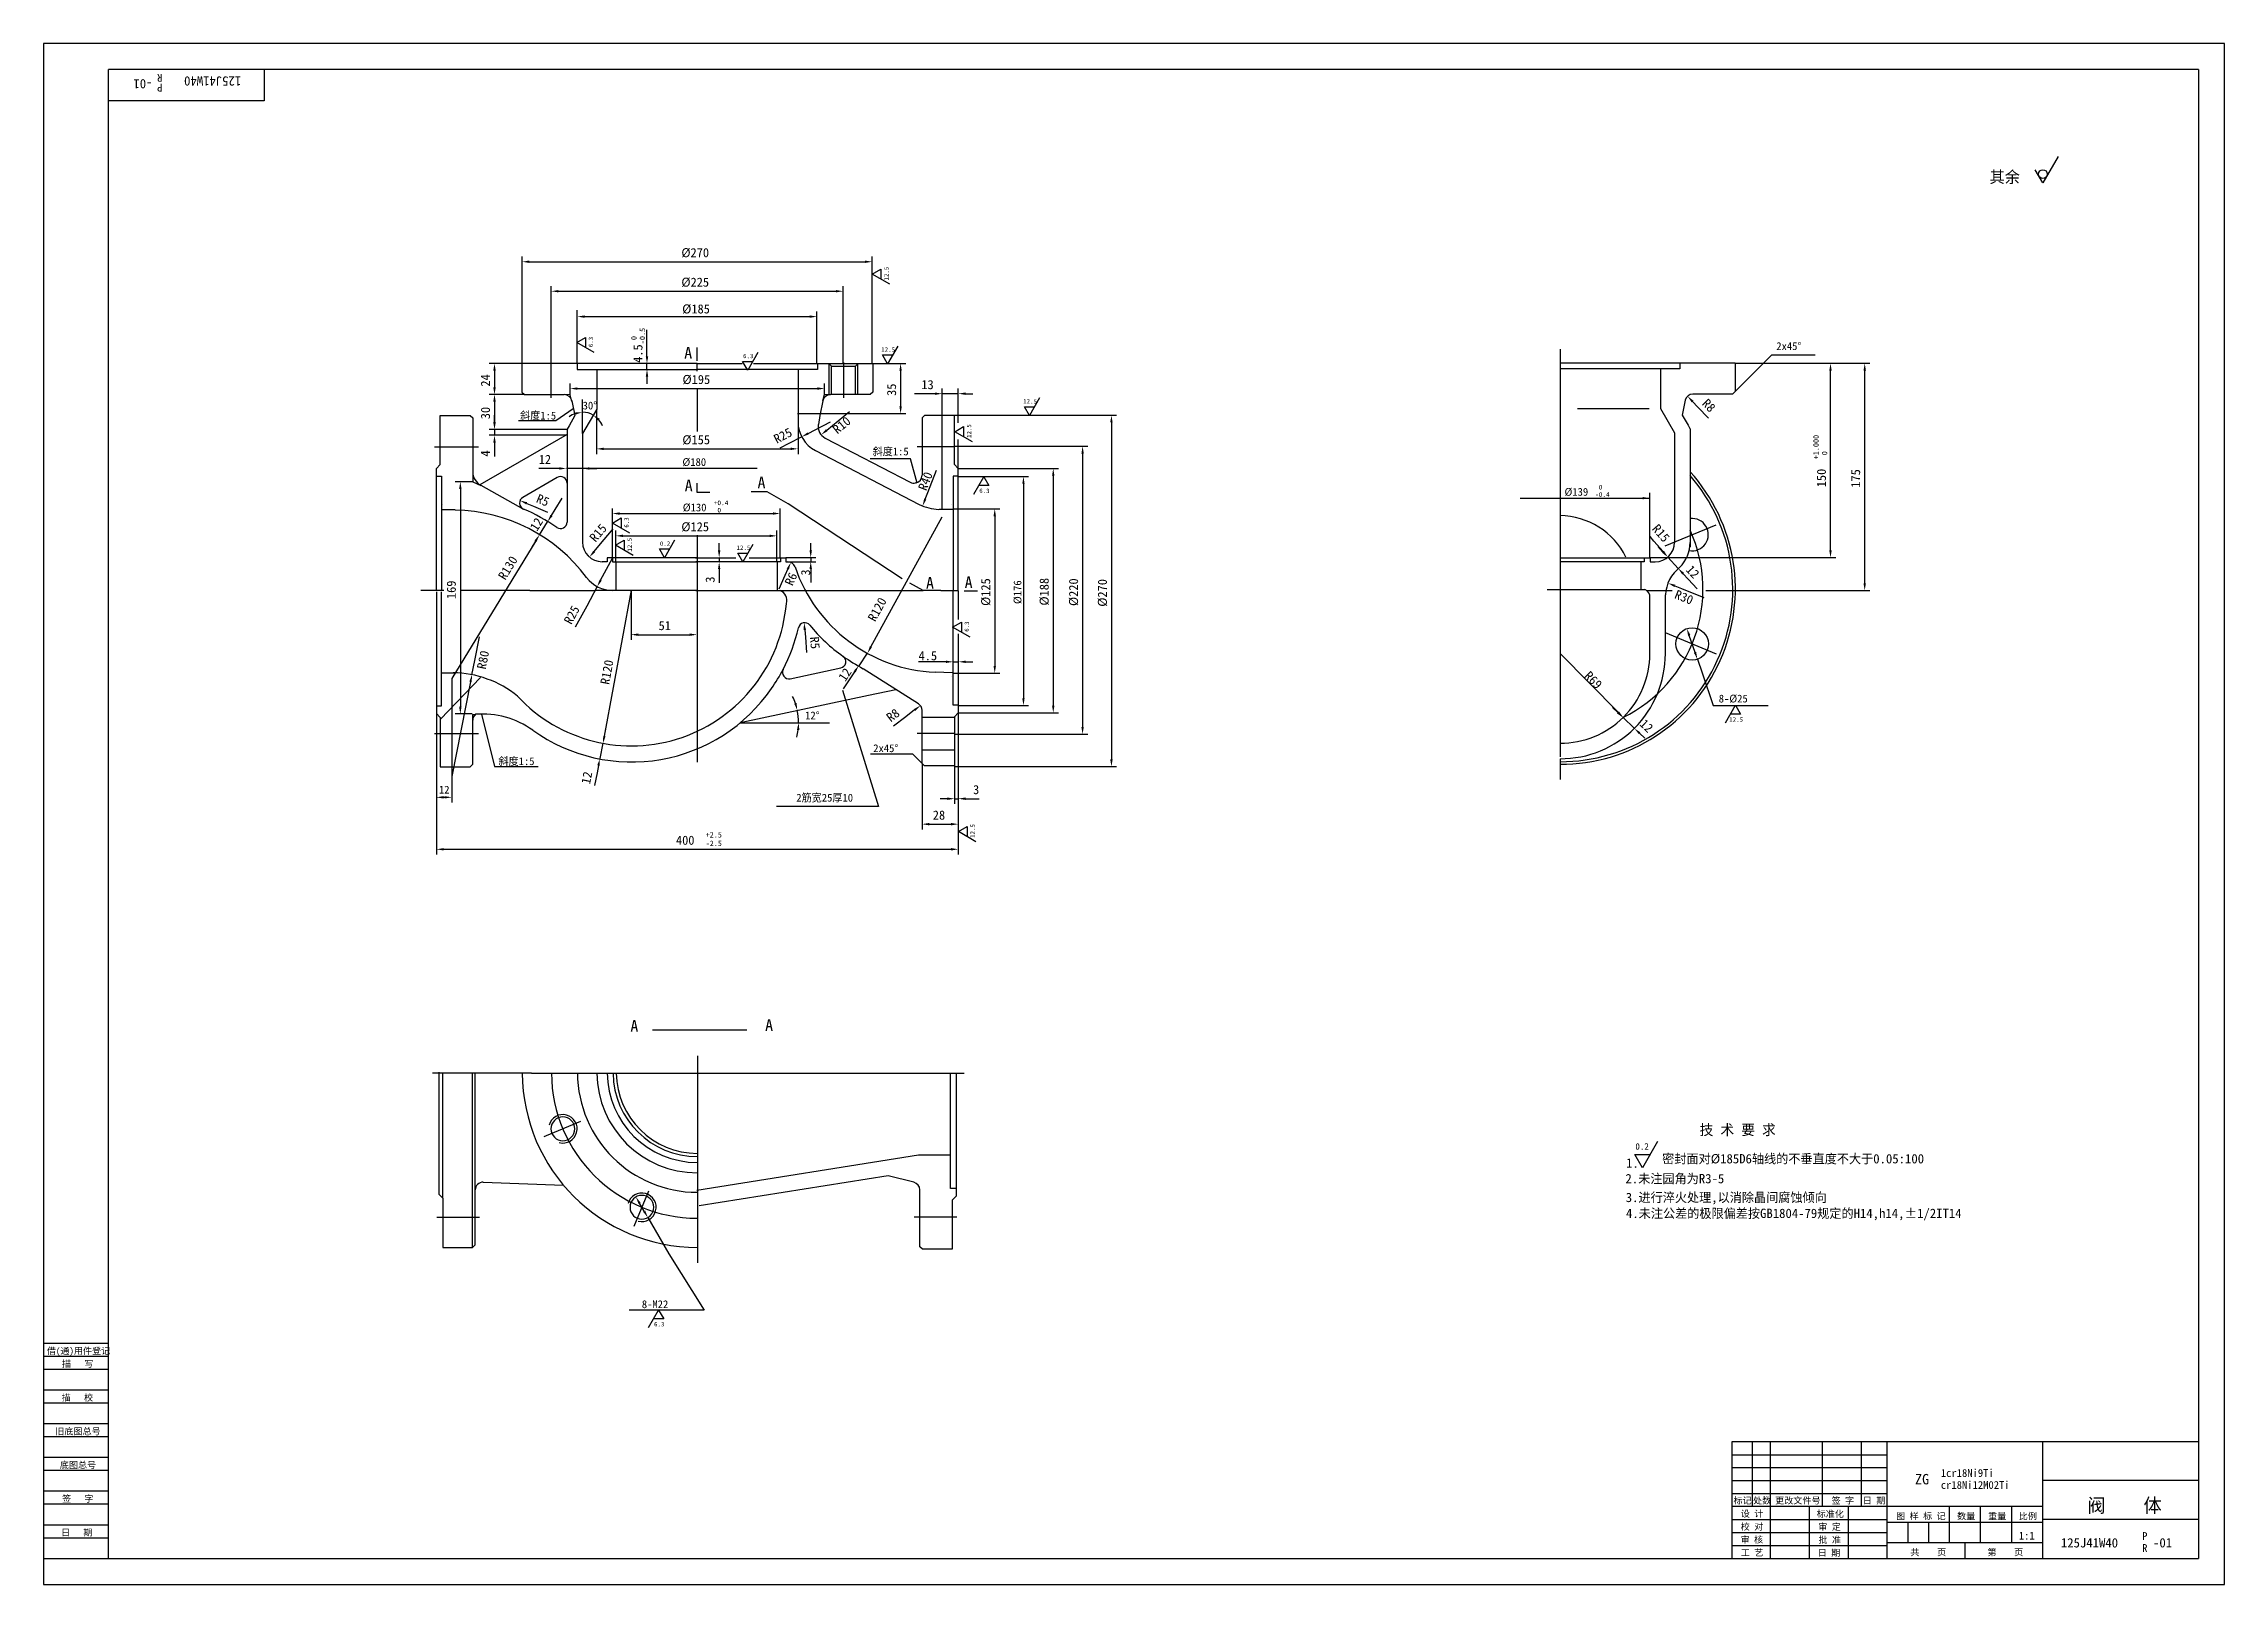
# Model space of a CAD drawing. Header units: metres. Extents: x 0 to 841, y 0 to 594.
import ezdxf

# ---------------------------------------------------------------- set-up
doc = ezdxf.new("R2010")
doc.units = ezdxf.units.M
for name, color, linetype in [('C', 6, 'Continuous'), ('D', 1, 'Continuous'), ('FL', 5, 'Continuous'), ('HA', 5, 'Continuous'), ('T', 7, 'Continuous'), ('TL', 4, 'Continuous')]:
    doc.layers.add(name, color=color, linetype=linetype)

# ---------------------------------------------------------------- blocks, each defined once
blk = doc.blocks.new('TUKUN1')
at = {"layer": 'FL'}
for p, q in [((841, 594), (0, 594)), ((0, 594), (0, 0)), ((841, 0), (841, 594)), ((0, 83), (25, 83)), ((0, 75), (25, 75)), ((0, 70), (25, 70)), ((0, 62), (25, 62)), ((0, 57), (25, 57)), ((659, 30), (659, 55)), ((666, 10), (666, 55)), ((686, 30), (686, 55)), ((701, 30), (701, 55)), ((0, 49), (25, 49)), ((0, 44), (25, 44)), ((651, 50), (711, 50)), ((651, 45), (711, 45)), ((0, 36), (25, 36)), ((651, 40), (711, 40)), ((651, 35), (711, 35)), ((0, 31), (25, 31)), ((696, 10), (696, 30)), ((0, 23), (25, 23)), ((0, 18), (25, 18)), ((651, 25), (711, 25)), ((651, 20), (711, 20)), ((651, 15), (711, 15)), ((0, 0), (841, 0))]:
    blk.add_line(p, q, dxfattribs=at)
at = {"layer": 'TL'}
for p, q in [((831, 584), (25, 584)), ((25, 10), (25, 584)), ((85, 584), (85, 572)), ((831, 584), (831, 10)), ((85, 572), (25, 572)), ((0, 93), (25, 93)), ((0, 88), (25, 88)), ((831, 55), (651, 55)), ((651, 55), (651, 10)), ((711, 10), (711, 55)), ((771, 10), (771, 55)), ((831, 40), (771, 40)), ((771, 30), (651, 30)), ((681, 10), (681, 30)), ((735, 16), (735, 30)), ((747, 16), (747, 30)), ((759, 16), (759, 30)), ((711, 24), (771, 24)), ((719, 16), (719, 24)), ((727, 16), (727, 24)), ((831, 25), (771, 25)), ((0, 10), (831, 10)), ((771, 16), (711, 16)), ((741, 10), (741, 16))]:
    blk.add_line(p, q, dxfattribs=at)
at = {"layer": 'T'}
for s, p in [('借(通)用件登记', (1.26, 88.76)), ('描   写', (7.09, 83.76)), ('描   校', (6.98, 70.76)), ('旧底图总号', (4.52, 57.76)), ('底图总号', (6.25, 44.76)), ('签   字', (7.1, 31.76)), ('标记', (651.71, 31.07)), ('处数', (659.22, 31.07)), ('更改文件号', (667.75, 31.07)), ('签 字', (689.53, 31.07)), ('日 期', (701.57, 31.07)), ('设 计', (654.5, 25.99)), ('标准化', (683.77, 25.93)), ('图 样 标 记', (714.4, 25.04)), ('数量', (737.92, 25.04)), ('重量', (749.88, 25.04)), ('比例', (761.7, 25.04)), ('日   期', (6.72, 18.76)), ('校 对', (654.48, 20.99)), ('审 核', (654.41, 15.99)), ('批 准', (684.46, 15.93)), ('审 定', (684.39, 20.93)), ('工 艺', (654.52, 10.99)), ('日 期', (684.18, 10.93)), ('共    页', (719.91, 11.13)), ('第    页', (749.62, 11.13))]:
    blk.add_text(s, height=2.5, dxfattribs=at).set_placement(p)

msp = doc.modelspace()

# ---------------------------------------------------------------- linework, layer by layer
at = {"layer": 'C'}
for p, q in [((195.62, 471.1), (195.62, 457.38)), ((308.47, 471.1), (308.47, 457.38)), ((584.81, 476.16), (584.81, 324.3)), ((251.98, 467.74), (251.98, 470.75)), ((251.98, 461.02), (251.98, 444.48)), ((150.74, 438.58), (167.69, 438.58)), ((351.22, 438.58), (336.84, 438.58)), ((287.14, 416.58), (279.05, 421.19)), ((331.09, 387.65), (287.14, 416.58)), ((251.98, 404.49), (251.98, 317.02)), ((625.29, 400.36), (644.96, 408.51)), ((154.28, 383.19), (145.48, 383.19)), ((187.48, 383.19), (160.71, 383.19)), ((187.48, 383.19), (212.81, 383.19)), ((219.42, 383.19), (212.81, 383.19)), ((280.49, 383.19), (339.18, 383.19)), ((346, 383.19), (352.82, 383.19)), ((579.8, 383.53), (584.92, 383.53)), ((618.12, 383.22), (628, 383.22)), ((641.05, 383.17), (652.21, 383.17)), ((625.29, 366.91), (644.96, 358.76)), ((150.74, 327.99), (167.69, 327.99)), ((351.22, 327.99), (336.84, 327.99)), ((584.81, 324.3), (584.81, 319.03)), ((584.81, 318.29), (584.81, 310.25)), ((252.13, 203.73), (252.13, 150.58)), ((188.13, 197.08), (149.94, 197.08)), ((188.13, 197.08), (322.63, 197.08)), ((322.63, 197.08), (354.98, 197.08)), ((207, 178.43), (193.79, 172.96)), ((193.79, 172.96), (192.87, 172.58)), ((233.28, 151.56), (227.64, 137.95)), ((252.13, 150.58), (252.13, 145.57)), ((252.13, 145.57), (252.13, 123.93)), ((151.69, 141.63), (168.14, 141.63)), ((352.18, 141.63), (335.73, 141.63))]:
    msp.add_line(p, q, dxfattribs=at)
for centre, radius, start, end in [((584.92, 383.65), 55, 296.04, 24.51), ((252.11, 197.41), 56.25, 180.34, 270.02)]:
    msp.add_arc(centre, radius, start, end, dxfattribs=at)
at = {"layer": 'D'}
for p, q in [((776.87, 550.47), (771.02, 540.33)), ((771.02, 540.33), (768.09, 545.4)), ((184.51, 470.73), (184.51, 511.91)), ((187.31, 509.91), (316.75, 509.91)), ((319.55, 470.73), (319.55, 511.91)), ((319.55, 505.12), (322.93, 507.08)), ((326.31, 501.22), (319.55, 505.12)), ((322.93, 507.08), (322.93, 503.17)), ((195.75, 470.73), (195.75, 500.54)), ((198.55, 498.54), (305.52, 498.54)), ((308.32, 470.73), (308.32, 500.54)), ((205.8, 486.1), (205.8, 491.24)), ((208.6, 488.75), (295.44, 488.75)), ((298.24, 489.44), (298.24, 490.73)), ((298.24, 486.1), (298.24, 489.44)), ((205.58, 478.76), (208.96, 480.71)), ((205.8, 470.68), (205.8, 486.1)), ((208.96, 480.71), (208.96, 476.81)), ((232.69, 476.28), (232.69, 483.7)), ((298.24, 470.68), (298.24, 486.1)), ((212.34, 474.86), (205.58, 478.76)), ((232.69, 473.48), (232.69, 476.28)), ((271.52, 468.12), (269.57, 471.5)), ((269.57, 471.5), (273.47, 471.5)), ((275.43, 474.88), (271.52, 468.12)), ((325.46, 470.61), (323.51, 473.99)), ((323.51, 473.99), (327.41, 473.99)), ((329.37, 477.37), (325.46, 470.61)), ((659.41, 466.97), (666.48, 474.04)), ((666.48, 474.04), (683.16, 474.04)), ((184.59, 470.68), (171.88, 470.68)), ((173.88, 467.88), (173.88, 461.49)), ((203.06, 458.63), (203.06, 463.02)), ((232.69, 468.45), (232.69, 470.68)), ((232.69, 465.65), (232.69, 462.85)), ((301.19, 458.7), (301.19, 463.02)), ((302.97, 458.62), (302.97, 470.68)), ((313.96, 458.62), (313.96, 470.68)), ((319.77, 470.72), (332.49, 470.72)), ((330.49, 467.92), (330.49, 454.14)), ((652.21, 470.75), (691.1, 470.75)), ((652.34, 459.9), (659.41, 466.97)), ((689.1, 398.63), (689.1, 467.95)), ((691.1, 470.75), (704.29, 470.75)), ((702.29, 385.97), (702.29, 467.95)), ((173.88, 458.77), (171.88, 458.77)), ((185.48, 458.69), (171.88, 458.69)), ((173.88, 455.97), (173.88, 448.09)), ((203.06, 458.63), (200.77, 458.69)), ((203.75, 456.07), (203.06, 458.63)), ((205.86, 461.02), (298.39, 461.02)), ((207.85, 443.68), (207.85, 456.83)), ((300.52, 456.3), (301.19, 458.7)), ((301.19, 458.7), (303.46, 458.69)), ((340.93, 459.04), (335.84, 459.04)), ((343.73, 459.04), (340.93, 459.04)), ((346.53, 414.43), (346.53, 461.04)), ((352.74, 459.04), (346.53, 459.04)), ((352.74, 447.78), (352.74, 461.04)), ((355.54, 459.04), (358.34, 459.04)), ((384.09, 457.41), (380.19, 450.65)), ((635.91, 456.04), (637.97, 453.88)), ((173.88, 448.01), (173.88, 450.81)), ((197.54, 448.53), (183.18, 448.53)), ((204.28, 453.24), (197.54, 448.53)), ((213.22, 452.75), (213.22, 435.78)), ((290.78, 451.34), (332.49, 451.34)), ((290.93, 451.32), (290.93, 435.78)), ((294.83, 443.71), (303.43, 448.2)), ((302.01, 444.96), (304.17, 446.75)), ((304.17, 446.75), (310.79, 452.22)), ((351.39, 450.74), (413.8, 450.74)), ((351.42, 444.39), (354.8, 446.35)), ((354.8, 446.35), (354.8, 442.44)), ((380.19, 450.65), (378.24, 454.03)), ((378.24, 454.03), (382.14, 454.03)), ((411.8, 447.94), (411.8, 318.05)), ((637.97, 453.88), (642.06, 449.59)), ((201.85, 445.29), (171.88, 445.29)), ((173.88, 445.21), (171.88, 445.21)), ((201.77, 443), (171.88, 443)), ((173.88, 445.21), (173.88, 443)), ((173.88, 440.2), (173.88, 437.4)), ((173.88, 437.4), (173.88, 434.81)), ((216.02, 437.78), (288.13, 437.78)), ((287.38, 439.83), (283.86, 437.99)), ((292.35, 442.42), (287.38, 439.83)), ((351.39, 438.76), (402.67, 438.76)), ((358.18, 440.49), (351.42, 444.39)), ((352.74, 430.19), (352.74, 441.44)), ((165.48, 428.97), (165.48, 425.11)), ((196.03, 430.22), (190.94, 430.22)), ((198.83, 430.22), (196.03, 430.22)), ((207.7, 430.22), (201.63, 430.22)), ((275.13, 430.22), (207.7, 430.22)), ((210.5, 430.22), (213.3, 430.22)), ((334.27, 433.97), (318.7, 433.97)), ((336.92, 424.53), (334.27, 433.97)), ((340.99, 420.98), (344.33, 429.62)), ((352.74, 430.19), (391.35, 430.19)), ((400.67, 435.96), (400.67, 330.56)), ((165.48, 425.11), (158.71, 425.11)), ((160.71, 422.31), (160.71, 338.37)), ((165.48, 425.11), (168.66, 423.64)), ((339.98, 418.37), (340.99, 420.98)), ((352.88, 427.1), (379.87, 427.1)), ((358.7, 420.29), (362.6, 427.05)), ((364.55, 423.67), (360.65, 423.67)), ((362.6, 427.05), (364.55, 423.67)), ((377.87, 424.3), (377.87, 341.63)), ((389.35, 427.39), (389.35, 338.81)), ((619.49, 395.83), (619.49, 420.76)), ((186.32, 416.76), (188.91, 415.69)), ((188.91, 415.69), (194.38, 413.42)), ((195.81, 412.04), (197.29, 414.42)), ((197.29, 414.42), (199.97, 418.75)), ((219.35, 395.66), (219.35, 414.83)), ((222.15, 412.83), (281.25, 412.83)), ((284.05, 395.66), (284.05, 414.83)), ((350.81, 414.61), (368.8, 414.61)), ((569.38, 418.76), (619.49, 418.76)), ((191.22, 404.62), (194.34, 409.66)), ((214.12, 400.33), (219.67, 406.89)), ((219.33, 409.17), (222.71, 411.12)), ((226.09, 405.27), (219.33, 409.17)), ((220.62, 394.14), (220.62, 406.24)), ((222.71, 411.12), (222.71, 407.22)), ((223.42, 404.24), (279.95, 404.24)), ((282.75, 394.14), (282.75, 406.24)), ((319.05, 361.42), (346.58, 411.56)), ((366.8, 411.81), (366.8, 354.12)), ((621.03, 402.21), (619.56, 403.92)), ((189.77, 402.3), (157.42, 349.18)), ((189.74, 402.24), (188.27, 399.86)), ((212.32, 398.19), (214.12, 400.33)), ((214.82, 387.15), (219.42, 395.69)), ((220.54, 400.58), (223.92, 402.53)), ((227.3, 396.67), (220.54, 400.58)), ((223.92, 402.53), (223.92, 398.63)), ((239.43, 395.79), (237.48, 399.17)), ((237.48, 399.17), (241.38, 399.17)), ((243.33, 402.55), (239.43, 395.79)), ((260.52, 398.59), (260.52, 401.39)), ((260.52, 395.79), (260.52, 394.2)), ((269.66, 394.2), (267.71, 397.58)), ((267.71, 397.58), (271.61, 397.58)), ((273.56, 400.96), (269.66, 394.2)), ((286.23, 395.83), (297.84, 395.83)), ((295.84, 398.63), (295.84, 401.43)), ((295.84, 395.83), (295.84, 394.28)), ((619.49, 395.83), (691.1, 395.83)), ((624.53, 398.15), (621.03, 402.21)), ((624.49, 398.05), (622.59, 400.1)), ((626.39, 395.99), (630.37, 391.69)), ((260.52, 391.4), (260.52, 388.6)), ((260.52, 388.6), (260.52, 386.17)), ((285.87, 388.91), (283.52, 383.65)), ((287.01, 391.46), (285.87, 388.91)), ((286.93, 394.28), (297.84, 394.28)), ((295.84, 391.48), (295.84, 388.68)), ((295.84, 388.68), (295.84, 386.26)), ((632.27, 389.64), (634.17, 387.58)), ((634.17, 387.58), (637.63, 383.85)), ((213.49, 384.68), (209.43, 377.13)), ((216.26, 327.03), (226.66, 383.27)), ((226.53, 383.05), (226.53, 364.13)), ((629.06, 384.96), (631.66, 383.92)), ((631.66, 383.92), (640.26, 380.5)), ((652.21, 383.17), (704.29, 383.17)), ((209.43, 377.13), (205.04, 368.98)), ((350.56, 369.03), (353.94, 370.99)), ((353.94, 370.99), (353.94, 367.08)), ((166.28, 356.19), (168.08, 365.27)), ((229.33, 366.13), (249.16, 366.13)), ((293.52, 367.96), (293.76, 365.17)), ((293.76, 365.17), (294.25, 359.27)), ((357.32, 365.13), (350.56, 369.03)), ((636.86, 359.32), (634.62, 365.84)), ((165.19, 350.7), (166.28, 356.19)), ((317.65, 359.03), (314.34, 354.15)), ((345.21, 355.67), (337.45, 355.67)), ((348.01, 355.67), (345.21, 355.67)), ((350.81, 355.67), (352.8, 355.67)), ((355.6, 355.67), (358.4, 355.67)), ((607.2, 336.23), (584.92, 358.79)), ((637.77, 356.67), (639.59, 351.37)), ((164.64, 347.95), (157.39, 311.47)), ((157.42, 349.18), (157.42, 301.43)), ((311.19, 349.52), (308.33, 345.31)), ((312.76, 351.83), (311.19, 349.52)), ((350.81, 351.32), (368.8, 351.32)), ((639.59, 351.37), (643.9, 338.84)), ((308.04, 344.76), (321.96, 299.89)), ((335.91, 337.1), (332.46, 334.48)), ((352.88, 338.83), (379.87, 338.83)), ((607.05, 336.12), (605.02, 338.04)), ((643.9, 338.84), (665, 338.84)), ((648.58, 332.14), (652.48, 338.9)), ((652.48, 338.9), (654.44, 335.52)), ((151.48, 335.7), (151.48, 301.43)), ((165.32, 335.57), (158.71, 335.57)), ((165.48, 333.12), (165.48, 335.41)), ((165.48, 335.41), (166.67, 335.41)), ((168.91, 335.51), (173.91, 315.28)), ((216.26, 327.04), (216.82, 329.78)), ((268.5, 332.21), (303.01, 332.21)), ((332.46, 334.48), (327.73, 330.91)), ((352.74, 336.36), (352.74, 300.9)), ((352.74, 336.01), (391.35, 336.01)), ((609.08, 334.19), (613.44, 330.06)), ((615.48, 328.13), (617.51, 326.21)), ((654.44, 335.52), (650.53, 335.52)), ((215.71, 324.29), (214.52, 318.42)), ((335.21, 320.05), (318.86, 320.05)), ((338.75, 316.51), (335.21, 320.05)), ((351.39, 327.76), (402.67, 327.76)), ((173.91, 315.28), (190.67, 315.28)), ((213.41, 312.93), (212.4, 307.94)), ((213.97, 315.67), (213.41, 312.93)), ((338.75, 316.51), (338.75, 291.08)), ((351.33, 315.28), (351.33, 300.9)), ((351.39, 315.25), (413.8, 315.25)), ((154.28, 303.43), (154.62, 303.43)), ((348.53, 302.9), (345.73, 302.9)), ((351.33, 302.9), (352.74, 302.9)), ((355.54, 302.9), (358.34, 302.9)), ((358.34, 302.9), (360.77, 302.9)), ((151.48, 301.43), (151.48, 281.39)), ((321.96, 299.89), (282.58, 299.89)), ((352.74, 300.9), (352.74, 291.08)), ((341.55, 293.08), (349.94, 293.08)), ((352.74, 291.08), (352.74, 281.39)), ((352.77, 290.23), (356.15, 292.18)), ((359.53, 286.33), (352.77, 290.23)), ((356.15, 292.18), (356.15, 288.28)), ((154.28, 283.39), (349.94, 283.39)), ((622.39, 170.79), (616.54, 160.65)), ((616.54, 160.65), (613.61, 165.72)), ((613.61, 165.72), (619.46, 165.72)), ((231.62, 143.84), (229.83, 146.93)), ((233.02, 141.42), (235.83, 136.58)), ((235.83, 136.58), (241.15, 127.42)), ((241.15, 127.42), (254.72, 105.77)), ((254.72, 105.77), (225.76, 105.77)), ((233.29, 99.01), (237.19, 105.77)), ((239.14, 102.39), (235.24, 102.39)), ((237.19, 105.77), (239.14, 102.39))]:
    msp.add_line(p, q, dxfattribs=at)
msp.add_circle((771.02, 543.71), 1.69, dxfattribs=at)
for centre, radius, start, end in [((207.85, 443.68), 8.23, 109.58, 129.15), ((207.85, 443.68), 8.23, 60, 90), ((207.85, 443.68), 8.23, 20.85, 40.42), ((268.31, 332.21), 22.85, 19.02, 26.05), ((268.31, 332.21), 22.85, 0, 12), ((268.31, 332.21), 22.85, 345.95, 352.98)]:
    msp.add_arc(centre, radius, start, end, dxfattribs=at)
for points in [[(187.31, 510.38), (187.31, 509.44), (184.51, 509.91)], [(316.75, 510.38), (316.75, 509.44), (319.55, 509.91)], [(198.55, 499.01), (198.55, 498.08), (195.75, 498.54)], [(305.52, 499.01), (305.52, 498.08), (308.32, 498.54)], [(208.6, 489.22), (208.6, 488.29), (205.8, 488.75)], [(295.44, 489.22), (295.44, 488.29), (298.24, 488.75)], [(232.22, 473.48), (233.16, 473.48), (232.69, 470.68)], [(173.41, 467.88), (174.35, 467.88), (173.88, 470.68)], [(232.22, 465.65), (233.16, 465.65), (232.69, 468.45)], [(330.02, 467.92), (330.95, 467.92), (330.49, 470.72)], [(688.63, 467.95), (689.56, 467.95), (689.1, 470.75)], [(701.83, 467.95), (702.76, 467.95), (702.29, 470.75)], [(173.41, 461.49), (174.35, 461.49), (173.88, 458.69)], [(173.41, 455.97), (174.35, 455.97), (173.88, 458.77)], [(205.86, 461.48), (205.86, 460.55), (203.06, 461.02)], [(298.39, 461.48), (298.39, 460.55), (301.19, 461.02)], [(330.02, 454.14), (330.95, 454.14), (330.49, 451.34)], [(343.73, 459.51), (343.73, 458.58), (346.53, 459.04)], [(355.54, 459.51), (355.54, 458.58), (352.74, 459.04)], [(635.57, 455.72), (636.25, 456.36), (633.98, 458.07)], [(173.41, 448.09), (174.35, 448.09), (173.88, 445.29)], [(173.41, 448.01), (174.35, 448.01), (173.88, 445.21)], [(205.01, 451.9), (205.17, 450.98), (207.85, 451.92)], [(213.82, 448.66), (214.42, 449.38), (211.97, 450.82)], [(411.33, 447.94), (412.27, 447.94), (411.8, 450.74)], [(173.41, 440.2), (174.35, 440.2), (173.88, 443)], [(216.02, 438.24), (216.02, 437.31), (213.22, 437.78)], [(288.13, 438.24), (288.13, 437.31), (290.93, 437.78)], [(295.04, 443.3), (294.61, 444.13), (292.35, 442.42)], [(302.31, 444.6), (301.71, 445.32), (299.85, 443.18)], [(400.21, 435.96), (401.14, 435.96), (400.67, 438.76)], [(198.83, 430.68), (198.83, 429.75), (201.63, 430.22)], [(210.5, 430.68), (210.5, 429.75), (207.7, 430.22)], [(210.5, 429.77), (207.7, 430.22), (210.5, 430.67)], [(388.89, 427.39), (389.82, 427.39), (389.35, 430.19)], [(160.24, 422.31), (161.18, 422.31), (160.71, 425.11)], [(377.4, 424.3), (378.33, 424.3), (377.87, 427.1)], [(186.14, 416.33), (186.5, 417.19), (183.73, 417.84)], [(195.42, 412.29), (196.21, 411.79), (194.34, 409.66)], [(222.15, 413.3), (222.15, 412.37), (219.35, 412.83)], [(281.25, 413.3), (281.25, 412.37), (284.05, 412.83)], [(340.42, 418.2), (339.55, 418.54), (338.97, 415.76)], [(366.33, 411.81), (367.26, 411.81), (366.8, 414.61)], [(616.69, 419.21), (619.49, 418.76), (616.69, 418.31)], [(189.35, 402.49), (190.14, 401.99), (191.22, 404.62)], [(190.17, 402.06), (189.38, 402.55), (191.23, 404.69)], [(223.42, 404.71), (223.42, 403.77), (220.62, 404.24)], [(279.95, 404.71), (279.95, 403.77), (282.75, 404.24)], [(212.67, 397.89), (211.96, 398.49), (210.51, 396.05)], [(260.06, 398.59), (260.99, 398.59), (260.52, 395.79)], [(295.37, 398.63), (296.3, 398.63), (295.84, 395.83)], [(624.83, 398.36), (624.15, 397.73), (626.39, 395.99)], [(624.18, 397.84), (624.89, 398.45), (626.36, 396.03)], [(688.63, 398.63), (689.56, 398.63), (689.1, 395.83)], [(215.23, 386.92), (214.41, 387.37), (213.49, 384.68)], [(260.06, 391.4), (260.99, 391.4), (260.52, 394.2)], [(287.44, 391.27), (286.59, 391.65), (288.16, 394.02)], [(295.37, 391.48), (296.3, 391.48), (295.84, 394.28)], [(632.61, 389.96), (631.93, 389.32), (630.37, 391.69)], [(628.88, 384.53), (629.23, 385.39), (626.46, 386)], [(701.83, 385.97), (702.76, 385.97), (702.29, 383.17)], [(293.06, 367.93), (293.99, 368), (293.29, 370.75)], [(229.33, 366.6), (229.33, 365.67), (226.53, 366.13)], [(249.16, 366.6), (249.16, 365.67), (251.96, 366.13)], [(319.45, 361.2), (318.64, 361.65), (317.7, 358.97)], [(634.18, 365.69), (635.06, 365.99), (633.71, 368.49)], [(312.38, 352.1), (313.15, 351.57), (314.34, 354.15)], [(348.01, 356.14), (348.01, 355.21), (350.81, 355.67)], [(355.6, 356.14), (355.6, 355.21), (352.8, 355.67)], [(366.33, 354.12), (367.26, 354.12), (366.8, 351.32)], [(636.42, 359.16), (637.3, 359.47), (637.77, 356.67)], [(165.1, 347.86), (164.18, 348.04), (165.19, 350.7)], [(160.24, 338.37), (161.18, 338.37), (160.71, 335.57)], [(290.36, 339.79), (289.46, 339.54), (290.66, 336.97)], [(336.19, 336.72), (335.62, 337.47), (338.14, 338.79)], [(377.4, 341.63), (378.33, 341.63), (377.87, 338.83)], [(388.89, 338.81), (389.82, 338.81), (389.35, 336.01)], [(607.37, 336.46), (606.73, 335.78), (609.08, 334.19)], [(606.86, 335.9), (607.53, 336.56), (609.16, 334.24)], [(290.52, 329.45), (291.45, 329.39), (291.16, 332.21)], [(400.21, 330.56), (401.14, 330.56), (400.67, 327.76)], [(615.8, 328.47), (615.15, 327.79), (613.44, 330.06)], [(215.81, 327.13), (216.72, 326.94), (215.71, 324.29)], [(216.71, 326.94), (215.8, 327.11), (215.75, 324.28)], [(213.51, 315.77), (214.42, 315.58), (214.52, 318.42)], [(411.33, 318.05), (412.27, 318.05), (411.8, 315.25)], [(154.28, 303.89), (154.28, 302.96), (151.48, 303.43)], [(154.62, 303.89), (154.62, 302.96), (157.42, 303.43)], [(348.53, 303.37), (348.53, 302.43), (351.33, 302.9)], [(355.54, 303.37), (355.54, 302.43), (352.74, 302.9)], [(341.55, 293.54), (341.55, 292.61), (338.75, 293.08)], [(349.94, 293.54), (349.94, 292.61), (352.74, 293.08)], [(154.28, 283.86), (154.28, 282.93), (151.48, 283.39)], [(349.94, 283.86), (349.94, 282.93), (352.74, 283.39)], [(229.42, 146.69), (230.23, 147.16), (228.42, 149.35)], [(231.21, 143.61), (232.02, 144.08), (233.02, 141.42)]]:
    msp.add_solid(points, dxfattribs=at)
at = {"layer": 'FL'}
for centre in [(200.25, 175.63), (230.72, 145.38)]:
    msp.add_arc(centre, 5.5, 255, 165, dxfattribs=at)
at = {"layer": 'HA'}
msp.add_line((168.49, 349.67), (153.06, 333.52), dxfattribs=at)
at = {"layer": 'TL'}
for p, q in [((252.02, 471.77), (252.02, 476.9)), ((205.73, 470.69), (184.48, 470.69)), ((184.48, 470.69), (184.48, 459.69)), ((251.98, 470.69), (205.73, 470.69)), ((205.79, 470.61), (205.79, 468.36)), ((205.79, 468.36), (213.29, 468.36)), ((213.29, 468.36), (213.29, 453.11)), ((213.29, 468.36), (251.9, 468.36)), ((252.24, 470.69), (269.33, 470.69)), ((290.93, 468.36), (252.32, 468.36)), ((273.82, 470.69), (298.49, 470.69)), ((290.93, 468.36), (290.93, 453.11)), ((298.43, 468.36), (290.93, 468.36)), ((298.43, 470.61), (298.43, 468.36)), ((298.49, 470.69), (302.82, 470.69)), ((302.82, 470.69), (303.82, 469.69)), ((302.82, 470.69), (303.89, 470.69)), ((303.82, 458.62), (303.82, 469.69)), ((303.82, 469.69), (313.01, 469.69)), ((303.89, 470.69), (313.13, 470.69)), ((314.12, 470.69), (313.12, 469.69)), ((313.12, 458.62), (313.12, 469.69)), ((313.13, 470.69), (314.12, 470.69)), ((314.12, 470.69), (319.74, 470.69)), ((319.74, 470.69), (319.74, 459.69)), ((584.84, 470.9), (631.09, 470.9)), ((623.52, 468.58), (584.92, 468.58)), ((623.52, 468.58), (623.52, 453.33)), ((631.02, 468.58), (623.52, 468.58)), ((631.02, 470.83), (631.02, 468.58)), ((631.09, 470.9), (652.34, 470.9)), ((652.34, 470.9), (652.34, 459.9)), ((184.48, 459.69), (185.48, 458.69)), ((185.48, 458.69), (200.77, 458.69)), ((203.7, 456.3), (204.91, 450.58)), ((300.52, 456.3), (299.32, 450.58)), ((303.82, 458.69), (303.46, 458.69)), ((313.13, 458.69), (304, 458.69)), ((318.74, 458.69), (313.13, 458.69)), ((319.74, 459.69), (318.74, 458.69)), ((633.11, 456.52), (631.91, 450.8)), ((651.34, 458.9), (636.05, 458.9)), ((652.34, 459.9), (651.34, 458.9)), ((152.98, 431.69), (152.98, 450.69)), ((152.98, 450.69), (164.48, 450.69)), ((164.48, 450.69), (165.48, 449.69)), ((165.48, 449.69), (165.48, 428.97)), ((202.65, 446.68), (201.9, 445.38)), ((204.91, 450.58), (202.65, 446.68)), ((213.29, 453.11), (207.85, 443.68)), ((290.93, 453.11), (290.93, 448.2)), ((299.32, 450.58), (298.77, 447.16)), ((339.75, 450.69), (338.75, 449.69)), ((338.75, 449.69), (338.75, 427.58)), ((351.25, 450.69), (339.75, 450.69)), ((351.25, 431.69), (351.25, 450.69)), ((619.19, 453.26), (591.52, 453.26)), ((623.52, 453.33), (628.97, 443.9)), ((631.91, 450.8), (634.16, 446.9)), ((634.16, 446.9), (634.91, 445.6)), ((201.85, 443.32), (168.23, 423.91)), ((201.9, 445.38), (201.85, 445.29)), ((201.85, 445.29), (201.85, 424.56)), ((207.85, 443.68), (207.85, 401.78)), ((301.4, 441.93), (334.18, 424.87)), ((628.97, 443.9), (628.97, 401.71)), ((634.91, 445.6), (634.97, 445.5)), ((634.97, 445.5), (634.97, 424.77)), ((151.48, 430.19), (152.98, 431.69)), ((151.48, 427.19), (151.48, 430.19)), ((297.66, 437.11), (337.59, 416.33)), ((352.74, 430.19), (351.25, 431.69)), ((352.74, 427.19), (352.74, 430.19)), ((151.48, 414.44), (151.48, 427.19)), ((151.48, 427.19), (153.48, 427.19)), ((153.48, 427.19), (153.48, 414.44)), ((168.57, 423.72), (185.07, 414.57)), ((198.1, 426.72), (184.79, 419.04)), ((201.85, 424.56), (201.85, 409.55)), ((252.05, 421.01), (252.05, 424.56)), ((256.88, 421.01), (252.05, 421.01)), ((279.05, 421.19), (272.92, 421.19)), ((336.44, 424.66), (336.25, 424.61)), ((350.74, 427.19), (350.74, 414.44)), ((352.74, 427.19), (350.74, 427.19)), ((352.74, 414.44), (352.74, 427.19)), ((634.97, 424.77), (634.97, 399.93)), ((151.48, 383.19), (151.48, 414.44)), ((153.48, 414.44), (158.72, 414.44)), ((153.48, 414.44), (153.48, 383.19)), ((346.19, 414.44), (345.4, 414.44)), ((350.74, 414.44), (346.19, 414.44)), ((350.74, 414.44), (350.74, 383.19)), ((352.74, 383.19), (352.74, 414.44)), ((219.6, 395.78), (217.35, 395.78)), ((217.35, 395.78), (217.35, 394.28)), ((219.41, 395.76), (219.41, 394.26)), ((252.1, 395.78), (219.6, 395.78)), ((251.45, 395.78), (267.01, 395.78)), ((272.09, 395.78), (283.95, 395.78)), ((283.95, 395.78), (286.2, 395.78)), ((284.14, 395.76), (284.14, 394.26)), ((286.2, 395.78), (286.2, 394.28)), ((584.84, 395.71), (617.34, 395.71)), ((617.24, 395.71), (617.24, 394.21)), ((617.34, 395.71), (619.59, 395.71)), ((619.59, 395.71), (619.59, 394.21)), ((217.35, 394.28), (215.35, 394.28)), ((219.41, 394.26), (220.66, 394.26)), ((220.66, 394.26), (220.66, 383.28)), ((220.66, 394.26), (252, 394.26)), ((282.89, 394.26), (251.55, 394.26)), ((282.89, 394.26), (282.89, 383.28)), ((284.14, 394.26), (282.89, 394.26)), ((286.2, 394.28), (286.93, 394.28)), ((615.99, 394.21), (584.84, 394.21)), ((617.24, 394.21), (615.99, 394.21)), ((615.99, 394.21), (615.99, 383.36)), ((619.59, 394.21), (621.47, 394.21)), ((151.48, 382.7), (151.48, 351.45)), ((153.48, 351.45), (153.48, 382.7)), ((251.98, 383.19), (219.42, 383.19)), ((251.57, 383.19), (284.13, 383.19)), ((339.18, 383.19), (334.08, 385.97)), ((346, 383.19), (339.18, 383.19)), ((350.74, 351.76), (350.74, 383.01)), ((352.74, 383.01), (352.74, 371.99)), ((354.98, 383.03), (360.09, 383.03)), ((584.92, 383.53), (617.53, 383.53)), ((619.42, 358.79), (619.42, 380.41)), ((625.42, 358.79), (625.42, 381.45)), ((352.74, 366.5), (352.74, 351.76)), ((287.93, 349.16), (307.39, 353.3)), ((151.48, 351.45), (151.48, 338.7)), ((153.48, 351.45), (158.51, 351.45)), ((153.48, 338.7), (153.48, 351.45)), ((337.36, 339.51), (316.08, 353.03)), ((318.15, 342.81), (328.65, 345.04)), ((350.52, 351.46), (343.84, 351.62)), ((350.74, 339.01), (350.74, 351.76)), ((352.74, 351.76), (352.74, 339.01)), ((151.48, 338.7), (153.48, 338.7)), ((151.48, 338.7), (151.48, 335.7)), ((269.24, 332.41), (318.15, 342.81)), ((338.75, 334.29), (338.75, 336.97)), ((352.74, 339.01), (350.74, 339.01)), ((352.74, 339.01), (352.74, 336.01)), ((151.48, 335.7), (152.98, 334.2)), ((152.98, 334.2), (152.98, 315.2)), ((165.48, 316.2), (165.48, 333.12)), ((338.74, 334.29), (351.32, 334.29)), ((338.75, 321.75), (338.75, 334.29)), ((352.74, 336.01), (351.25, 334.51)), ((351.25, 334.51), (351.25, 321.75)), ((338.74, 321.75), (351.32, 321.75)), ((338.75, 316.51), (338.75, 321.75)), ((351.25, 321.75), (351.25, 315.51)), ((152.98, 315.2), (164.48, 315.2)), ((164.48, 315.2), (165.48, 316.2)), ((339.75, 315.51), (338.75, 316.51)), ((351.25, 315.51), (339.75, 315.51)), ((234.84, 213.8), (271.23, 213.8)), ((152.45, 197.41), (152.45, 150.41)), ((153.95, 148.91), (153.95, 197.07)), ((165.45, 129.91), (165.45, 197.07)), ((166.45, 152.05), (166.45, 197.07)), ((349.78, 165.42), (349.78, 196.82)), ((351.9, 196.68), (351.9, 152.67)), ((337.33, 165.42), (251.93, 151.88)), ((349.78, 165.42), (337.33, 165.42)), ((349.78, 152.67), (349.78, 165.42)), ((166.45, 130.91), (166.45, 152.05)), ((169.56, 155.05), (200.46, 153.95)), ((325.67, 157.5), (252.87, 145.95)), ((335.63, 155), (325.67, 157.5)), ((337.9, 130.18), (337.9, 152.09)), ((351.78, 152.67), (349.78, 152.67)), ((351.9, 152.67), (351.9, 149.68)), ((152.45, 150.41), (153.95, 148.91)), ((153.95, 148.91), (153.95, 129.91)), ((351.9, 149.68), (350.4, 148.18)), ((350.4, 148.18), (350.4, 129.18)), ((153.95, 129.91), (165.45, 129.91)), ((165.45, 129.91), (166.45, 130.91)), ((338.9, 129.18), (337.9, 130.18)), ((350.4, 129.18), (338.9, 129.18))]:
    msp.add_line(p, q, dxfattribs=at)
for points in [[(630.95, 392.1, 0.21), (625.42, 381.45, 0.21)], [(286.44, 378.14, 0.41), (284.03, 383.17, 0.41)], [(619.42, 380.41, 0.34), (617.53, 383.53, 0.34)], [(308.32, 357.78, 0.03), (316.08, 353.03, 0.03)], [(188.64, 329.33, 0.42), (280.72, 345.41, 0.42)], [(280.72, 345.41, 0.03), (285.19, 352.76, 0.03)], [(204.83, 175.63, 1), (195.66, 175.63, 1), (204.83, 175.63, 1)], [(235.3, 145.38, 1), (226.14, 145.38, 1), (235.3, 145.38, 1)]]:
    msp.add_lwpolyline(points, format="xyb", dxfattribs=at)
msp.add_circle((635.74, 362.58), 6.25, dxfattribs=at)
for centre, radius, start, end in [((200.77, 455.69), 3, 11.87, 90), ((303.46, 455.69), 3, 90, 168.13), ((636.05, 455.9), 3, 90, 168.13), ((303.43, 448.2), 12.5, 180, 242.51), ((303.7, 446.37), 5, 170.88, 242.51), ((171.48, 428.97), 6, 180, 241), ((584.92, 383.65), 67.5, 269.9, 42.15), ((199.35, 424.56), 2.5, 0, 120), ((335.56, 427.53), 3, 242.51, 283.36), ((335.75, 427.58), 3, 283.36, 0), ((584.92, 383.65), 66.5, 269.9, 41.19), ((182.48, 357.19), 65.5, 115.78, 115.83), ((157.42, 349.18), 65, 36.88, 88.85), ((186.04, 416.88), 2.5, 120, 247.08), ((157.42, 349.18), 71, 55.22, 67.08), ((346.19, 434.41), 20, 244.92, 267.2), ((321.74, 357.19), 65.5, 64.17, 64.22), ((199.35, 409.55), 2.5, 235.22, 0), ((584.4, 383.28), 28.77, 26.19, 89.18), ((635.74, 404.69), 6.25, 259.42, 97.09), ((215.35, 401.78), 7.5, 180, 270), ((621.47, 401.71), 7.5, 270, 0), ((621.47, 401.71), 13.5, 314.6, 0), ((219.42, 395.69), 12.5, 216.88, 270), ((286.93, 391.28), 3, 18.78, 90), ((346.58, 411.56), 60, 198.78, 267.38), ((226.66, 383.27), 60, 222.9, 355.09), ((293.5, 368.26), 2.5, 39.2, 167.34), ((226.66, 383.27), 66, 332.47, 347.34), ((346.58, 411.56), 66, 219.2, 234.57), ((306.87, 355.75), 2.5, 282, 54.57), ((584.92, 358.79), 34.5, 269.81, 0), ((584.92, 358.79), 40.5, 269.84, 0), ((157.39, 311.47), 40, 50.66, 89.23), ((287.41, 351.61), 2.5, 152.47, 282), ((321.74, 409.01), 65.5, 295.78, 295.83), ((335.75, 336.97), 3, 0, 57.56), ((168.48, 333.12), 3, 129.02, 180), ((169.05, 301.54), 34, 54.82, 94.16), ((252.11, 197.41), 67.5, 180.28, 270.02), ((252.11, 197.41), 46.25, 180.41, 270.03), ((252.11, 197.41), 38.75, 180.49, 270.03), ((252.11, 197.41), 34.75, 180.54, 270.04), ((252.11, 197.41), 32.5, 180.58, 270.04), ((252.11, 197.41), 31.25, 180.61, 270.04), ((169.45, 152.05), 3, 87.97, 180), ((334.9, 152.09), 3, 0, 75.91)]:
    msp.add_arc(centre, radius, start, end, dxfattribs=at)

# ---------------------------------------------------------------- block references
at = {"layer": 'D'}
msp.add_blockref('TUKUN1', (0, 0), dxfattribs=at)

# ---------------------------------------------------------------- texts
for s, height, rotation, p in [('-01', 3.6, 180, (41.98, 580.27)), ('R', 3, 180, (45.8, 582.28)), ('125J41W40', 3.6, 180, (76.21, 581.34)), ('P', 3, 180, (45.8, 578.51)), ('12.5', 1.7, 90, (325.86, 502.7)), ('6.3', 1.7, 90, (211.89, 476.98)), (' 0', 2.1, 90, (228.66, 478.14)), ('-0.5', 2.1, 90, (231.95, 478.14)), ('4.5', 3.5, 90, (230.94, 470.93)), ('24', 3.5, 90, (172.13, 461.77)), ('35', 3.5, 90, (328.74, 458.19)), ('R8', 3.5, 313.59, (639.3, 455.02)), ('30', 3.5, 90, (172.13, 449.2)), ('R25', 3.5, 27.54, (282.73, 439.71)), ('R10', 3.5, 39.55, (306.1, 443.31)), ('12.5', 1.7, 90, (357.73, 441.97)), ('+1.000', 2.1, 90, (684.55, 433.74)), ('4', 3.5, 90, (172.13, 434.81)), ('150', 3.5, 90, (687.35, 422.96)), (' 0', 2.1, 90, (687.84, 433.74)), ('175', 3.5, 90, (700.54, 422.8)), ('R40', 3.5, 68.86, (340.39, 421.37)), ('R5', 3.5, 337.45, (189.66, 417.27)), ('12', 3.5, 58.24, (190.27, 405.76)), ('R15', 3.5, 49.82, (212.85, 401.53)), ('6.3', 1.7, 90, (225.64, 407.39)), ('R15', 3.5, 310.74, (620.07, 406.84)), ('R130', 3.5, 58.66, (178.03, 386.93)), ('12.5', 1.7, 90, (226.85, 398.15)), ('3', 3.5, 90, (258.77, 386.17)), ('R6', 3.5, 65.87, (288.82, 384.71)), ('3', 3.5, 90, (295.6, 388.9)), ('%%C125', 3.5, 90, (365.05, 377.22)), ('%%c176', 3, 90, (377.07, 377.93)), ('%%c188', 3.5, 90, (387.6, 377.35)), ('%%c220', 3.5, 90, (398.92, 377.17)), ('%%C270', 3.5, 90, (410.05, 376.91)), ('12', 3.5, 312.78, (633.09, 390.95)), ('169', 3.5, 90, (158.96, 379.86)), ('R120', 3.5, 61.23, (320.68, 370.87)), ('R30', 3.5, 338.26, (628.66, 380.28)), ('R25', 3.5, 61.7, (203.5, 369.81)), ('6.3', 1.7, 90, (356.87, 367.25)), ('R5', 3.5, 274.78, (295.51, 365.23)), ('R80', 3.5, 78.76, (170.46, 352.58)), ('R120', 3.5, 79.52, (218.07, 346.7)), ('12', 3.5, 55.81, (309.12, 347.8)), ('R69', 3.5, 314.64, (593.89, 349.93)), ('R8', 3.5, 37.13, (326.68, 332.3)), ('12', 3.5, 316.55, (615.24, 331.38)), ('12', 3.5, 78.57, (210.69, 308.29)), ('12.5', 1.7, 90, (359.08, 287.8))]:
    msp.add_text(s, height=height, rotation=rotation, dxfattribs=at).set_placement(p)
for s, height, p in [('其余', 4.5, (750.45, 540.33)), ('%%c270', 3.5, (245.95, 511.66)), ('%%C225', 3.5, (245.95, 500.29)), ('%%c185', 3.5, (246.27, 489.98)), ('A', 4.5, (247.05, 472.55)), ('6.3', 1.7, (269.74, 472.73)), ('12.5', 1.7, (323.03, 475.22)), ('2x45%%d', 3, (668.2, 475.88)), ('%%C195', 3.5, (246.38, 462.77)), ('13', 3.5, (338.49, 460.79)), ('30%%d', 3, (207.87, 452.97)), ('12.5', 1.7, (377.76, 455.26)), ('斜度1:5', 3, (183.74, 449.09)), ('%%C155', 3.5, (246.33, 439.53)), ('斜度1:5', 3, (319.69, 435.26)), ('12', 3.5, (190.94, 431.97)), ('%%C180', 3, (246.34, 431.19)), ('A', 4.5, (247.24, 421.41)), ('A', 4.5, (275.32, 422.59)), ('6.3', 1.7, (360.82, 420.74)), ('%%C139', 3, (586.51, 419.7)), ('-0.4', 1.8, (598.32, 419.28)), (' 0', 1.8, (598.32, 422.1)), ('%%c130', 3, (246.48, 413.68)), ('+0.4', 1.8, (258.43, 416.08)), (' 0', 1.8, (258.43, 413.26)), ('%%c125', 3.5, (245.94, 405.99)), ('0.2', 1.7, (237.65, 400.4)), ('12.5', 1.7, (267.23, 398.81)), ('A', 4.5, (340.29, 383.83)), ('A', 4.5, (355.2, 384.08)), ('51', 3.5, (237.16, 367.88)), ('4.5', 3.5, (337.42, 356.26)), ('12%%d', 3, (293.68, 333.5)), ('8-%%C25', 3, (646, 340)), ('12.5', 1.7, (650.06, 332.59)), ('2x45%%d', 3, (319.94, 320.85)), ('斜度1:5', 3, (175.4, 315.86)), ('12', 3, (152.45, 304.88)), ('2筋宽25厚10', 3, (290.26, 301.78)), ('3', 3.5, (358.43, 304.65)), ('28', 3.5, (342.91, 294.83)), ('400', 3.5, (243.86, 285.14)), ('+2.5', 2.1, (255.31, 287.94)), ('-2.5', 2.1, (255.31, 284.65)), ('A', 4.5, (226.28, 213.02)), ('A', 4.5, (278.25, 213.38)), ('技 术 要 求', 4.05, (638.64, 173.23)), ('0.2', 2.55, (613.86, 167.56)), ('1.', 3.6, (610.26, 160.62)), ('密封面对%%C185D6轴线的不垂直度不大于0.05:100', 3.6, (624.19, 162.3)), ('2.未注园角为R3-5', 3.6, (610.03, 154.63)), ('3.进行淬火处理,以消除晶间腐蚀倾向', 3.6, (610.14, 147.39)), ('4.未注公差的极限偏差按GB1804-79规定的H14,h14,%%P1/2IT14', 3.6, (610.24, 141.25)), ('8-M22', 3, (230.7, 106.51)), ('6.3', 1.7, (235.41, 99.46)), ('ZG', 4, (721.71, 38.56)), ('1cr18Ni9Ti', 3, (731.65, 41.44)), ('cr18Ni12M02Ti', 3, (731.65, 36.83)), ('阀    体', 5.4, (788.12, 27.73)), ('1:1', 3, (761.73, 17.27)), ('125J41W40', 3.6, (777.95, 14.23)), ('P', 3, (809.28, 17.13)), ('-01', 3.6, (813.49, 14.25)), ('R', 3, (809.28, 12.52))]:
    msp.add_text(s, height=height, dxfattribs=at).set_placement(p)

doc.saveas('drawing.dxf')
